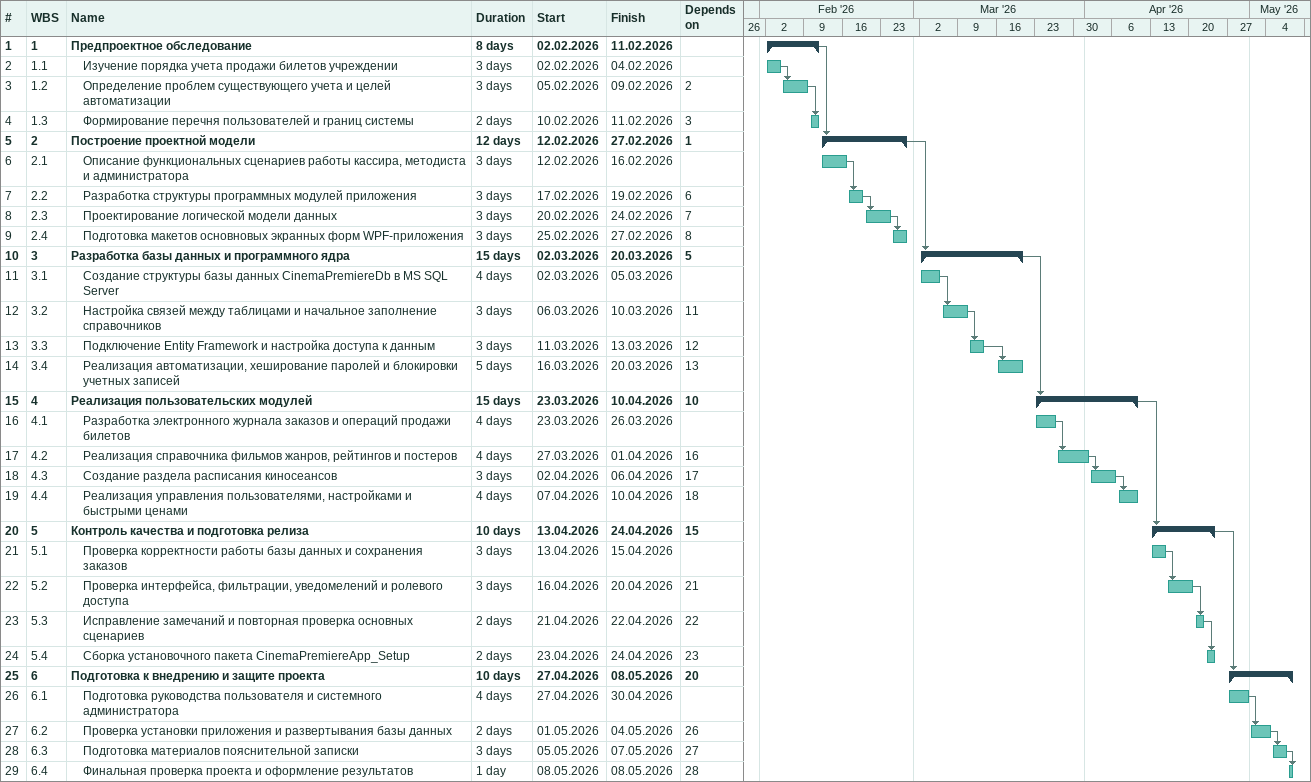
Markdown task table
| ID | WBS | Task | Duration | Start | Finish | Predecessors |
|---|---|---|---|---|---|---|
| 1 | 1 | **Предпроектное обследование** | 8d | 2026-02-02 | 2026-02-11 |  |
| 2 | 1.1 | Изучение порядка учета продажи билетов учреждении | 3d | 2026-02-02 | 2026-02-04 |  |
| 3 | 1.2 | Определение проблем существующего учета и целей автоматизации | 3d | 2026-02-05 | 2026-02-09 | 2 |
| 4 | 1.3 | Формирование перечня пользователей и границ системы | 2d | 2026-02-10 | 2026-02-11 | 3 |
| 5 | 2 | **Построение проектной модели** | 12d | 2026-02-12 | 2026-02-27 | 1 |
| 6 | 2.1 | Описание функциональных сценариев работы кассира, методиста и администратора | 3d | 2026-02-12 | 2026-02-16 |  |
| 7 | 2.2 | Разработка структуры программных модулей приложения | 3d | 2026-02-17 | 2026-02-19 | 6 |
| 8 | 2.3 | Проектирование логической модели данных | 3d | 2026-02-20 | 2026-02-24 | 7 |
| 9 | 2.4 | Подготовка макетов основновых экранных форм WPF-приложения | 3d | 2026-02-25 | 2026-02-27 | 8 |
| 10 | 3 | **Разработка базы данных и программного ядра** | 15d | 2026-03-02 | 2026-03-20 | 5 |
| 11 | 3.1 | Создание структуры базы данных CinemaPremiereDb в MS SQL Server | 4d | 2026-03-02 | 2026-03-05 |  |
| 12 | 3.2 | Настройка связей между таблицами и начальное заполнение справочников | 3d | 2026-03-06 | 2026-03-10 | 11 |
| 13 | 3.3 | Подключение Entity Framework и настройка доступа к данным | 3d | 2026-03-11 | 2026-03-13 | 12 |
| 14 | 3.4 | Реализация автоматизации, хеширование паролей и блокировки учетных записей | 5d | 2026-03-16 | 2026-03-20 | 13 |
| 15 | 4 | **Реализация пользовательских модулей** | 15d | 2026-03-23 | 2026-04-10 | 10 |
| 16 | 4.1 | Разработка электронного журнала заказов и операций продажи билетов | 4d | 2026-03-23 | 2026-03-26 |  |
| 17 | 4.2 | Реализация справочника фильмов жанров, рейтингов и постеров | 4d | 2026-03-27 | 2026-04-01 | 16 |
| 18 | 4.3 | Создание раздела расписания киносеансов | 3d | 2026-04-02 | 2026-04-06 | 17 |
| 19 | 4.4 | Реализация управления пользователями, настройками и быстрыми ценами | 4d | 2026-04-07 | 2026-04-10 | 18 |
| 20 | 5 | **Контроль качества и подготовка релиза** | 10d | 2026-04-13 | 2026-04-24 | 15 |
| 21 | 5.1 | Проверка корректности работы базы данных и сохранения заказов | 3d | 2026-04-13 | 2026-04-15 |  |
| 22 | 5.2 | Проверка интерфейса, фильтрации, уведомелений и ролевого доступа | 3d | 2026-04-16 | 2026-04-20 | 21 |
| 23 | 5.3 | Исправление замечаний и повторная проверка основных сценариев | 2d | 2026-04-21 | 2026-04-22 | 22 |
| 24 | 5.4 | Сборка установочного пакета CinemaPremiereApp_Setup | 2d | 2026-04-23 | 2026-04-24 | 23 |
| 25 | 6 | **Подготовка к внедрению и защите проекта** | 10d | 2026-04-27 | 2026-05-08 | 20 |
| 26 | 6.1 | Подготовка руководства пользователя и системного администратора | 4d | 2026-04-27 | 2026-04-30 |  |
| 27 | 6.2 | Проверка установки приложения и развертывания базы данных | 2d | 2026-05-01 | 2026-05-04 | 26 |
| 28 | 6.3 | Подготовка материалов пояснительной записки | 3d | 2026-05-05 | 2026-05-07 | 27 |
| 29 | 6.4 | Финальная проверка проекта и оформление результатов | 1d | 2026-05-08 | 2026-05-08 | 28 |
